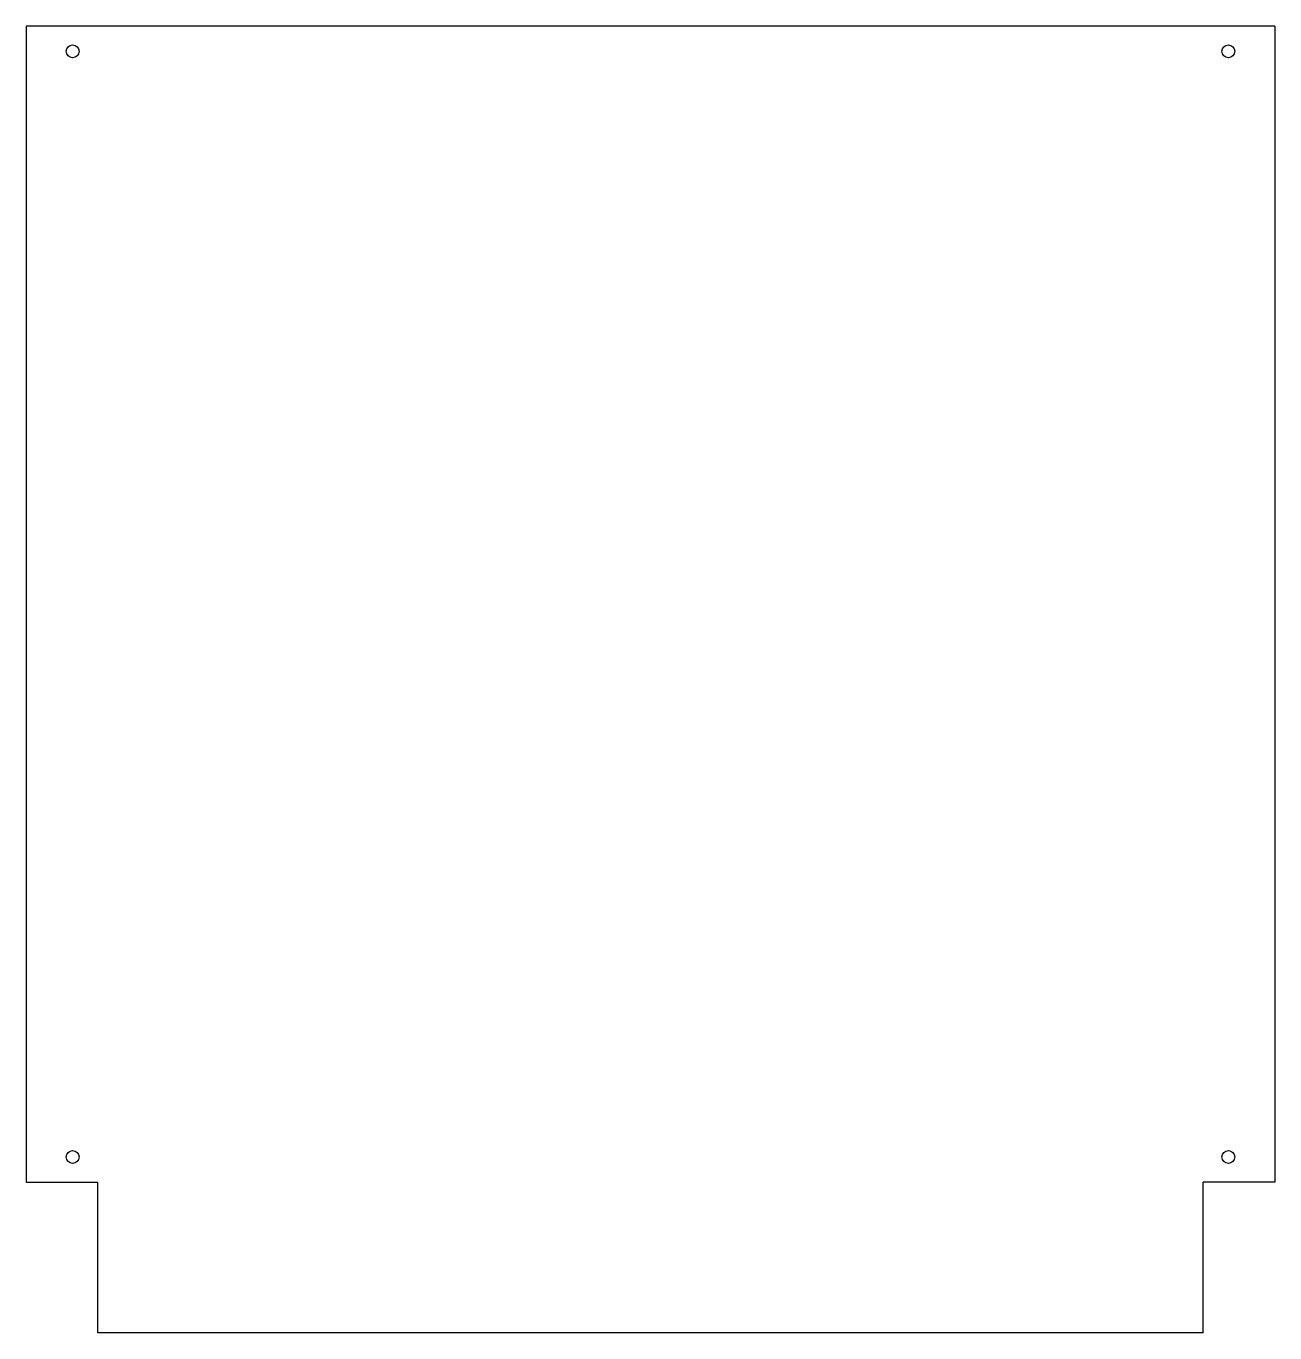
# Model space of a CAD drawing. Extents: x -316 to 316, y -330 to 330.
import ezdxf

# ---------------------------------------------------------------- set-up
doc = ezdxf.new("R2010")
doc.units = 0
doc.layers.add('VISIBLE', color=7, linetype='CONTINUOUS')

msp = doc.modelspace()

# ---------------------------------------------------------------- linework, layer by layer
at = {"layer": 'VISIBLE'}
for p, q in [((315.595, 330.2), (-315.595, 330.2)), ((-315.595, 330.2), (-315.595, -254)), ((315.595, 330.2), (315.595, -254)), ((-315.595, -254), (-279.4, -254)), ((-279.4, -330.2), (-279.4, -254)), ((279.4, -330.2), (279.4, -254)), ((315.595, -254), (279.4, -254)), ((279.4, -330.2), (-279.4, -330.2))]:
    msp.add_line(p, q, dxfattribs=at)
for centre in [(-292.1, 317.5), (292.1, 317.5), (-292.1, -241.3), (292.1, -241.3)]:
    msp.add_circle(centre, 3.25, dxfattribs=at)

doc.saveas('drawing.dxf')
